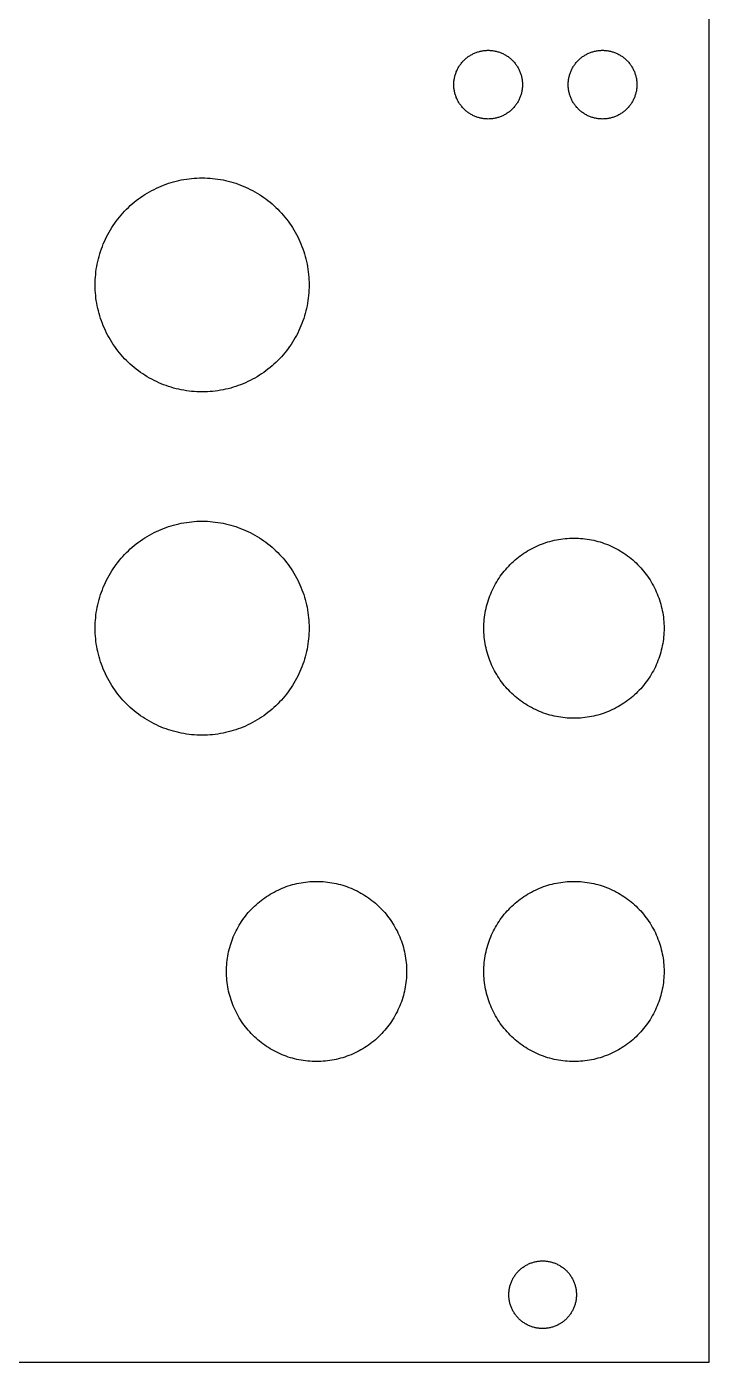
# Model space of a CAD drawing. Extents: x 50 to 110, y 44 to 173.
# Drawn here: x 80.1 to 110.4, y 44.1 to 103.4 of the extents above; entities that cross this region are included whole.
import ezdxf

# ---------------------------------------------------------------- set-up
doc = ezdxf.new("R2010")
doc.units = 0

msp = doc.modelspace()

# ---------------------------------------------------------------- linework, layer by layer
at = {"color": 34, "true_color": 0x008000}
for points in [[(49.784, 44.118022, 0), (110.403894, 44.118022, 0), (110.403894, 172.617892, 0), (49.784, 172.617892, 0), (49.784, 44.118022, 0)], [(99.058984, 100.838, 0), (99.059492, 100.87737, 0), (99.061016, 100.916486, 0), (99.063556, 100.955602, 0), (99.067112, 100.994718, 0), (99.071684, 101.033834, 0), (99.077272, 101.072696, 0), (99.083622, 101.111304, 0), (99.091242, 101.149912, 0), (99.099878, 101.188266, 0), (99.109276, 101.226366, 0), (99.11969, 101.264212, 0), (99.13112, 101.301804, 0), (99.143566, 101.339142, 0), (99.157028, 101.375972, 0), (99.171252, 101.412548, 0), (99.186492, 101.448616, 0), (99.202748, 101.48443, 0), (99.219766, 101.519736, 0), (99.2378, 101.554788, 0), (99.25685, 101.589078, 0), (99.276662, 101.623114, 0), (99.297236, 101.656388, 0), (99.318826, 101.689408, 0), (99.341178, 101.721666, 0), (99.364292, 101.753416, 0), (99.388168, 101.784404, 0), (99.41306, 101.814884, 0), (99.43846, 101.844856, 0), (99.464876, 101.873812, 0), (99.4918, 101.90226, 0), (99.51974, 101.9302, 0), (99.548188, 101.957124, 0), (99.577144, 101.98354, 0), (99.607116, 102.00894, 0), (99.637596, 102.033832, 0), (99.668584, 102.057708, 0), (99.700334, 102.080822, 0), (99.732592, 102.103174, 0), (99.765612, 102.124764, 0), (99.798886, 102.145338, 0), (99.832922, 102.16515, 0), (99.867212, 102.1842, 0), (99.902264, 102.202234, 0), (99.93757, 102.219252, 0), (99.973384, 102.235508, 0), (100.009452, 102.250748, 0), (100.046028, 102.264972, 0), (100.082858, 102.278434, 0), (100.120196, 102.29088, 0), (100.157788, 102.30231, 0), (100.195634, 102.312724, 0), (100.233734, 102.322122, 0), (100.272088, 102.330758, 0), (100.310696, 102.338378, 0), (100.349304, 102.344728, 0), (100.388166, 102.350316, 0), (100.427282, 102.354888, 0), (100.466398, 102.358444, 0), (100.505514, 102.360984, 0), (100.54463, 102.362508, 0), (100.584, 102.363016, 0), (100.62337, 102.362508, 0), (100.662486, 102.360984, 0), (100.701602, 102.358444, 0), (100.740718, 102.354888, 0), (100.779834, 102.350316, 0), (100.818696, 102.344728, 0), (100.857304, 102.338378, 0), (100.895912, 102.330758, 0), (100.934266, 102.322122, 0), (100.972366, 102.312724, 0), (101.010212, 102.30231, 0), (101.047804, 102.29088, 0), (101.085142, 102.278434, 0), (101.121972, 102.264972, 0), (101.158548, 102.250748, 0), (101.194616, 102.235508, 0), (101.23043, 102.219252, 0), (101.265736, 102.202234, 0), (101.300788, 102.1842, 0), (101.335078, 102.16515, 0), (101.369114, 102.145338, 0), (101.402388, 102.124764, 0), (101.435408, 102.103174, 0), (101.467666, 102.080822, 0), (101.499416, 102.057708, 0), (101.530404, 102.033832, 0), (101.560884, 102.00894, 0), (101.590856, 101.98354, 0), (101.619812, 101.957124, 0), (101.64826, 101.9302, 0), (101.6762, 101.90226, 0), (101.703124, 101.873812, 0), (101.72954, 101.844856, 0), (101.75494, 101.814884, 0), (101.779832, 101.784404, 0), (101.803708, 101.753416, 0), (101.826822, 101.721666, 0), (101.849174, 101.689408, 0), (101.870764, 101.656388, 0), (101.891338, 101.623114, 0), (101.91115, 101.589078, 0), (101.9302, 101.554788, 0), (101.948234, 101.519736, 0), (101.965252, 101.48443, 0), (101.981508, 101.448616, 0), (101.996748, 101.412548, 0), (102.010972, 101.375972, 0), (102.024434, 101.339142, 0), (102.03688, 101.301804, 0), (102.04831, 101.264212, 0), (102.058724, 101.226366, 0), (102.068122, 101.188266, 0), (102.076758, 101.149912, 0), (102.084378, 101.111304, 0), (102.090728, 101.072696, 0), (102.096316, 101.033834, 0), (102.100888, 100.994718, 0), (102.104444, 100.955602, 0), (102.106984, 100.916486, 0), (102.108508, 100.87737, 0), (102.109016, 100.838, 0), (102.108508, 100.79863, 0), (102.106984, 100.759514, 0), (102.104444, 100.720398, 0), (102.100888, 100.681282, 0), (102.096316, 100.642166, 0), (102.090728, 100.603304, 0), (102.084378, 100.564696, 0), (102.076758, 100.526088, 0), (102.068122, 100.487734, 0), (102.058724, 100.449634, 0), (102.04831, 100.411788, 0), (102.03688, 100.374196, 0), (102.024434, 100.336858, 0), (102.010972, 100.300028, 0), (101.996748, 100.263452, 0), (101.981508, 100.227384, 0), (101.965252, 100.19157, 0), (101.948234, 100.156264, 0), (101.9302, 100.121212, 0), (101.91115, 100.086922, 0), (101.891338, 100.052886, 0), (101.870764, 100.019612, 0), (101.849174, 99.986592, 0), (101.826822, 99.954334, 0), (101.803708, 99.922584, 0), (101.779832, 99.891596, 0), (101.75494, 99.861116, 0), (101.72954, 99.831144, 0), (101.703124, 99.802188, 0), (101.6762, 99.77374, 0), (101.64826, 99.7458, 0), (101.619812, 99.718876, 0), (101.590856, 99.69246, 0), (101.560884, 99.66706, 0), (101.530404, 99.642168, 0), (101.499416, 99.618292, 0), (101.467666, 99.595178, 0), (101.435408, 99.572826, 0), (101.402388, 99.551236, 0), (101.369114, 99.530662, 0), (101.335078, 99.51085, 0), (101.300788, 99.4918, 0), (101.265736, 99.473766, 0), (101.23043, 99.456748, 0), (101.194616, 99.440492, 0), (101.158548, 99.425252, 0), (101.121972, 99.411028, 0), (101.085142, 99.397566, 0), (101.047804, 99.38512, 0), (101.010212, 99.37369, 0), (100.972366, 99.363276, 0), (100.934266, 99.353878, 0), (100.895912, 99.345242, 0), (100.857304, 99.337622, 0), (100.818696, 99.331272, 0), (100.779834, 99.325684, 0), (100.740718, 99.321112, 0), (100.701602, 99.317556, 0), (100.662486, 99.315016, 0), (100.62337, 99.313492, 0), (100.584, 99.312984, 0), (100.54463, 99.313492, 0), (100.505514, 99.315016, 0), (100.466398, 99.317556, 0), (100.427282, 99.321112, 0), (100.388166, 99.325684, 0), (100.349304, 99.331272, 0), (100.310696, 99.337622, 0), (100.272088, 99.345242, 0), (100.233734, 99.353878, 0), (100.195634, 99.363276, 0), (100.157788, 99.37369, 0), (100.120196, 99.38512, 0), (100.082858, 99.397566, 0), (100.046028, 99.411028, 0), (100.009452, 99.425252, 0), (99.973384, 99.440492, 0), (99.93757, 99.456748, 0), (99.902264, 99.473766, 0), (99.867212, 99.4918, 0), (99.832922, 99.51085, 0), (99.798886, 99.530662, 0), (99.765612, 99.551236, 0), (99.732592, 99.572826, 0), (99.700334, 99.595178, 0), (99.668584, 99.618292, 0), (99.637596, 99.642168, 0), (99.607116, 99.66706, 0), (99.577144, 99.69246, 0), (99.548188, 99.718876, 0), (99.51974, 99.7458, 0), (99.4918, 99.77374, 0), (99.464876, 99.802188, 0), (99.43846, 99.831144, 0), (99.41306, 99.861116, 0), (99.388168, 99.891596, 0), (99.364292, 99.922584, 0), (99.341178, 99.954334, 0), (99.318826, 99.986592, 0), (99.297236, 100.019612, 0), (99.276662, 100.052886, 0), (99.25685, 100.086922, 0), (99.2378, 100.121212, 0), (99.219766, 100.156264, 0), (99.202748, 100.19157, 0), (99.186492, 100.227384, 0), (99.171252, 100.263452, 0), (99.157028, 100.300028, 0), (99.143566, 100.336858, 0), (99.13112, 100.374196, 0), (99.11969, 100.411788, 0), (99.109276, 100.449634, 0), (99.099878, 100.487734, 0), (99.091242, 100.526088, 0), (99.083622, 100.564696, 0), (99.077272, 100.603304, 0), (99.071684, 100.642166, 0), (99.067112, 100.681282, 0), (99.063556, 100.720398, 0), (99.061016, 100.759514, 0), (99.059492, 100.79863, 0), (99.058984, 100.838, 0)], [(104.138984, 100.838, 0), (104.139492, 100.87737, 0), (104.141016, 100.916486, 0), (104.143556, 100.955602, 0), (104.147112, 100.994718, 0), (104.151684, 101.033834, 0), (104.157272, 101.072696, 0), (104.163622, 101.111304, 0), (104.171242, 101.149912, 0), (104.179878, 101.188266, 0), (104.189276, 101.226366, 0), (104.19969, 101.264212, 0), (104.21112, 101.301804, 0), (104.223566, 101.339142, 0), (104.237028, 101.375972, 0), (104.251252, 101.412548, 0), (104.266492, 101.448616, 0), (104.282748, 101.48443, 0), (104.299766, 101.519736, 0), (104.3178, 101.554788, 0), (104.33685, 101.589078, 0), (104.356662, 101.623114, 0), (104.377236, 101.656388, 0), (104.398826, 101.689408, 0), (104.421178, 101.721666, 0), (104.444292, 101.753416, 0), (104.468168, 101.784404, 0), (104.49306, 101.814884, 0), (104.51846, 101.844856, 0), (104.544876, 101.873812, 0), (104.5718, 101.90226, 0), (104.59974, 101.9302, 0), (104.628188, 101.957124, 0), (104.657144, 101.98354, 0), (104.687116, 102.00894, 0), (104.717596, 102.033832, 0), (104.748584, 102.057708, 0), (104.780334, 102.080822, 0), (104.812592, 102.103174, 0), (104.845612, 102.124764, 0), (104.878886, 102.145338, 0), (104.912922, 102.16515, 0), (104.947212, 102.1842, 0), (104.982264, 102.202234, 0), (105.01757, 102.219252, 0), (105.053384, 102.235508, 0), (105.089452, 102.250748, 0), (105.126028, 102.264972, 0), (105.162858, 102.278434, 0), (105.200196, 102.29088, 0), (105.237788, 102.30231, 0), (105.275634, 102.312724, 0), (105.313734, 102.322122, 0), (105.352088, 102.330758, 0), (105.390696, 102.338378, 0), (105.429304, 102.344728, 0), (105.468166, 102.350316, 0), (105.507282, 102.354888, 0), (105.546398, 102.358444, 0), (105.585514, 102.360984, 0), (105.62463, 102.362508, 0), (105.664, 102.363016, 0), (105.70337, 102.362508, 0), (105.742486, 102.360984, 0), (105.781602, 102.358444, 0), (105.820718, 102.354888, 0), (105.859834, 102.350316, 0), (105.898696, 102.344728, 0), (105.937304, 102.338378, 0), (105.975912, 102.330758, 0), (106.014266, 102.322122, 0), (106.052366, 102.312724, 0), (106.090212, 102.30231, 0), (106.127804, 102.29088, 0), (106.165142, 102.278434, 0), (106.201972, 102.264972, 0), (106.238548, 102.250748, 0), (106.274616, 102.235508, 0), (106.31043, 102.219252, 0), (106.345736, 102.202234, 0), (106.380788, 102.1842, 0), (106.415078, 102.16515, 0), (106.449114, 102.145338, 0), (106.482388, 102.124764, 0), (106.515408, 102.103174, 0), (106.547666, 102.080822, 0), (106.579416, 102.057708, 0), (106.610404, 102.033832, 0), (106.640884, 102.00894, 0), (106.670856, 101.98354, 0), (106.699812, 101.957124, 0), (106.72826, 101.9302, 0), (106.7562, 101.90226, 0), (106.783124, 101.873812, 0), (106.80954, 101.844856, 0), (106.83494, 101.814884, 0), (106.859832, 101.784404, 0), (106.883708, 101.753416, 0), (106.906822, 101.721666, 0), (106.929174, 101.689408, 0), (106.950764, 101.656388, 0), (106.971338, 101.623114, 0), (106.99115, 101.589078, 0), (107.0102, 101.554788, 0), (107.028234, 101.519736, 0), (107.045252, 101.48443, 0), (107.061508, 101.448616, 0), (107.076748, 101.412548, 0), (107.090972, 101.375972, 0), (107.104434, 101.339142, 0), (107.11688, 101.301804, 0), (107.12831, 101.264212, 0), (107.138724, 101.226366, 0), (107.148122, 101.188266, 0), (107.156758, 101.149912, 0), (107.164378, 101.111304, 0), (107.170728, 101.072696, 0), (107.176316, 101.033834, 0), (107.180888, 100.994718, 0), (107.184444, 100.955602, 0), (107.186984, 100.916486, 0), (107.188508, 100.87737, 0), (107.189016, 100.838, 0), (107.188508, 100.79863, 0), (107.186984, 100.759514, 0), (107.184444, 100.720398, 0), (107.180888, 100.681282, 0), (107.176316, 100.642166, 0), (107.170728, 100.603304, 0), (107.164378, 100.564696, 0), (107.156758, 100.526088, 0), (107.148122, 100.487734, 0), (107.138724, 100.449634, 0), (107.12831, 100.411788, 0), (107.11688, 100.374196, 0), (107.104434, 100.336858, 0), (107.090972, 100.300028, 0), (107.076748, 100.263452, 0), (107.061508, 100.227384, 0), (107.045252, 100.19157, 0), (107.028234, 100.156264, 0), (107.0102, 100.121212, 0), (106.99115, 100.086922, 0), (106.971338, 100.052886, 0), (106.950764, 100.019612, 0), (106.929174, 99.986592, 0), (106.906822, 99.954334, 0), (106.883708, 99.922584, 0), (106.859832, 99.891596, 0), (106.83494, 99.861116, 0), (106.80954, 99.831144, 0), (106.783124, 99.802188, 0), (106.7562, 99.77374, 0), (106.72826, 99.7458, 0), (106.699812, 99.718876, 0), (106.670856, 99.69246, 0), (106.640884, 99.66706, 0), (106.610404, 99.642168, 0), (106.579416, 99.618292, 0), (106.547666, 99.595178, 0), (106.515408, 99.572826, 0), (106.482388, 99.551236, 0), (106.449114, 99.530662, 0), (106.415078, 99.51085, 0), (106.380788, 99.4918, 0), (106.345736, 99.473766, 0), (106.31043, 99.456748, 0), (106.274616, 99.440492, 0), (106.238548, 99.425252, 0), (106.201972, 99.411028, 0), (106.165142, 99.397566, 0), (106.127804, 99.38512, 0), (106.090212, 99.37369, 0), (106.052366, 99.363276, 0), (106.014266, 99.353878, 0), (105.975912, 99.345242, 0), (105.937304, 99.337622, 0), (105.898696, 99.331272, 0), (105.859834, 99.325684, 0), (105.820718, 99.321112, 0), (105.781602, 99.317556, 0), (105.742486, 99.315016, 0), (105.70337, 99.313492, 0), (105.664, 99.312984, 0), (105.62463, 99.313492, 0), (105.585514, 99.315016, 0), (105.546398, 99.317556, 0), (105.507282, 99.321112, 0), (105.468166, 99.325684, 0), (105.429304, 99.331272, 0), (105.390696, 99.337622, 0), (105.352088, 99.345242, 0), (105.313734, 99.353878, 0), (105.275634, 99.363276, 0), (105.237788, 99.37369, 0), (105.200196, 99.38512, 0), (105.162858, 99.397566, 0), (105.126028, 99.411028, 0), (105.089452, 99.425252, 0), (105.053384, 99.440492, 0), (105.01757, 99.456748, 0), (104.982264, 99.473766, 0), (104.947212, 99.4918, 0), (104.912922, 99.51085, 0), (104.878886, 99.530662, 0), (104.845612, 99.551236, 0), (104.812592, 99.572826, 0), (104.780334, 99.595178, 0), (104.748584, 99.618292, 0), (104.717596, 99.642168, 0), (104.687116, 99.66706, 0), (104.657144, 99.69246, 0), (104.628188, 99.718876, 0), (104.59974, 99.7458, 0), (104.5718, 99.77374, 0), (104.544876, 99.802188, 0), (104.51846, 99.831144, 0), (104.49306, 99.861116, 0), (104.468168, 99.891596, 0), (104.444292, 99.922584, 0), (104.421178, 99.954334, 0), (104.398826, 99.986592, 0), (104.377236, 100.019612, 0), (104.356662, 100.052886, 0), (104.33685, 100.086922, 0), (104.3178, 100.121212, 0), (104.299766, 100.156264, 0), (104.282748, 100.19157, 0), (104.266492, 100.227384, 0), (104.251252, 100.263452, 0), (104.237028, 100.300028, 0), (104.223566, 100.336858, 0), (104.21112, 100.374196, 0), (104.19969, 100.411788, 0), (104.189276, 100.449634, 0), (104.179878, 100.487734, 0), (104.171242, 100.526088, 0), (104.163622, 100.564696, 0), (104.157272, 100.603304, 0), (104.151684, 100.642166, 0), (104.147112, 100.681282, 0), (104.143556, 100.720398, 0), (104.141016, 100.759514, 0), (104.139492, 100.79863, 0), (104.138984, 100.838, 0)], [(83.133946, 91.948, 0), (83.13547, 92.064586, 0), (83.139788, 92.181172, 0), (83.1469, 92.297504, 0), (83.156806, 92.413582, 0), (83.16976, 92.529406, 0), (83.185254, 92.644976, 0), (83.203796, 92.760038, 0), (83.225132, 92.874592, 0), (83.249262, 92.988638, 0), (83.276186, 93.102176, 0), (83.305904, 93.214952, 0), (83.338416, 93.326966, 0), (83.373722, 93.437964, 0), (83.411568, 93.5482, 0), (83.452208, 93.65742, 0), (83.495642, 93.765878, 0), (83.541362, 93.872812, 0), (83.589876, 93.978984, 0), (83.641184, 94.083632, 0), (83.694778, 94.187264, 0), (83.751166, 94.289372, 0), (83.80984, 94.389956, 0), (83.8708, 94.48927, 0), (83.934554, 94.58706, 0), (84.00034, 94.683072, 0), (84.068666, 94.77756, 0), (84.139278, 94.87027, 0), (84.212176, 94.961456, 0), (84.287106, 95.05061, 0), (84.364322, 95.137986, 0), (84.443824, 95.22333, 0), (84.525104, 95.306896, 0), (84.60867, 95.388176, 0), (84.694014, 95.467678, 0), (84.78139, 95.544894, 0), (84.870544, 95.619824, 0), (84.96173, 95.692722, 0), (85.05444, 95.763334, 0), (85.148928, 95.83166, 0), (85.24494, 95.897446, 0), (85.34273, 95.9612, 0), (85.442044, 96.02216, 0), (85.542628, 96.080834, 0), (85.644736, 96.137222, 0), (85.748368, 96.190816, 0), (85.853016, 96.242124, 0), (85.959188, 96.290638, 0), (86.066122, 96.336358, 0), (86.17458, 96.379792, 0), (86.2838, 96.420432, 0), (86.394036, 96.458278, 0), (86.505034, 96.493584, 0), (86.617048, 96.526096, 0), (86.729824, 96.555814, 0), (86.843362, 96.582738, 0), (86.957408, 96.606868, 0), (87.071962, 96.628204, 0), (87.187024, 96.646746, 0), (87.302594, 96.66224, 0), (87.418418, 96.675194, 0), (87.534496, 96.6851, 0), (87.650828, 96.692212, 0), (87.767414, 96.69653, 0), (87.884, 96.698054, 0), (88.000586, 96.69653, 0), (88.117172, 96.692212, 0), (88.233504, 96.6851, 0), (88.349582, 96.675194, 0), (88.465406, 96.66224, 0), (88.580976, 96.646746, 0), (88.696038, 96.628204, 0), (88.810592, 96.606868, 0), (88.924638, 96.582738, 0), (89.038176, 96.555814, 0), (89.150952, 96.526096, 0), (89.262966, 96.493584, 0), (89.373964, 96.458278, 0), (89.4842, 96.420432, 0), (89.59342, 96.379792, 0), (89.701878, 96.336358, 0), (89.808812, 96.290638, 0), (89.914984, 96.242124, 0), (90.019632, 96.190816, 0), (90.123264, 96.137222, 0), (90.225372, 96.080834, 0), (90.325956, 96.02216, 0), (90.42527, 95.9612, 0), (90.52306, 95.897446, 0), (90.619072, 95.83166, 0), (90.71356, 95.763334, 0), (90.80627, 95.692722, 0), (90.897456, 95.619824, 0), (90.98661, 95.544894, 0), (91.073986, 95.467678, 0), (91.15933, 95.388176, 0), (91.242896, 95.306896, 0), (91.324176, 95.22333, 0), (91.403678, 95.137986, 0), (91.480894, 95.05061, 0), (91.555824, 94.961456, 0), (91.628722, 94.87027, 0), (91.699334, 94.77756, 0), (91.76766, 94.683072, 0), (91.833446, 94.58706, 0), (91.8972, 94.48927, 0), (91.95816, 94.389956, 0), (92.016834, 94.289372, 0), (92.073222, 94.187264, 0), (92.126816, 94.083632, 0), (92.178124, 93.978984, 0), (92.226638, 93.872812, 0), (92.272358, 93.765878, 0), (92.315792, 93.65742, 0), (92.356432, 93.5482, 0), (92.394278, 93.437964, 0), (92.429584, 93.326966, 0), (92.462096, 93.214952, 0), (92.491814, 93.102176, 0), (92.518738, 92.988638, 0), (92.542868, 92.874592, 0), (92.564204, 92.760038, 0), (92.582746, 92.644976, 0), (92.59824, 92.529406, 0), (92.611194, 92.413582, 0), (92.6211, 92.297504, 0), (92.628212, 92.181172, 0), (92.63253, 92.064586, 0), (92.634054, 91.948, 0), (92.63253, 91.831414, 0), (92.628212, 91.714828, 0), (92.6211, 91.598496, 0), (92.611194, 91.482418, 0), (92.59824, 91.366594, 0), (92.582746, 91.251024, 0), (92.564204, 91.135962, 0), (92.542868, 91.021408, 0), (92.518738, 90.907362, 0), (92.491814, 90.793824, 0), (92.462096, 90.681048, 0), (92.429584, 90.569034, 0), (92.394278, 90.458036, 0), (92.356432, 90.3478, 0), (92.315792, 90.23858, 0), (92.272358, 90.130122, 0), (92.226638, 90.023188, 0), (92.178124, 89.917016, 0), (92.126816, 89.812368, 0), (92.073222, 89.708736, 0), (92.016834, 89.606628, 0), (91.95816, 89.506044, 0), (91.8972, 89.40673, 0), (91.833446, 89.30894, 0), (91.76766, 89.212928, 0), (91.699334, 89.11844, 0), (91.628722, 89.02573, 0), (91.555824, 88.934544, 0), (91.480894, 88.84539, 0), (91.403678, 88.758014, 0), (91.324176, 88.67267, 0), (91.242896, 88.589104, 0), (91.15933, 88.507824, 0), (91.073986, 88.428322, 0), (90.98661, 88.351106, 0), (90.897456, 88.276176, 0), (90.80627, 88.203278, 0), (90.71356, 88.132666, 0), (90.619072, 88.06434, 0), (90.52306, 87.998554, 0), (90.42527, 87.9348, 0), (90.325956, 87.87384, 0), (90.225372, 87.815166, 0), (90.123264, 87.758778, 0), (90.019632, 87.705184, 0), (89.914984, 87.653876, 0), (89.808812, 87.605362, 0), (89.701878, 87.559642, 0), (89.59342, 87.516208, 0), (89.4842, 87.475568, 0), (89.373964, 87.437722, 0), (89.262966, 87.402416, 0), (89.150952, 87.369904, 0), (89.038176, 87.340186, 0), (88.924638, 87.313262, 0), (88.810592, 87.289132, 0), (88.696038, 87.267796, 0), (88.580976, 87.249254, 0), (88.465406, 87.23376, 0), (88.349582, 87.220806, 0), (88.233504, 87.2109, 0), (88.117172, 87.203788, 0), (88.000586, 87.19947, 0), (87.884, 87.197946, 0), (87.767414, 87.19947, 0), (87.650828, 87.203788, 0), (87.534496, 87.2109, 0), (87.418418, 87.220806, 0), (87.302594, 87.23376, 0), (87.187024, 87.249254, 0), (87.071962, 87.267796, 0), (86.957408, 87.289132, 0), (86.843362, 87.313262, 0), (86.729824, 87.340186, 0), (86.617048, 87.369904, 0), (86.505034, 87.402416, 0), (86.394036, 87.437722, 0), (86.2838, 87.475568, 0), (86.17458, 87.516208, 0), (86.066122, 87.559642, 0), (85.959188, 87.605362, 0), (85.853016, 87.653876, 0), (85.748368, 87.705184, 0), (85.644736, 87.758778, 0), (85.542628, 87.815166, 0), (85.442044, 87.87384, 0), (85.34273, 87.9348, 0), (85.24494, 87.998554, 0), (85.148928, 88.06434, 0), (85.05444, 88.132666, 0), (84.96173, 88.203278, 0), (84.870544, 88.276176, 0), (84.78139, 88.351106, 0), (84.694014, 88.428322, 0), (84.60867, 88.507824, 0), (84.525104, 88.589104, 0), (84.443824, 88.67267, 0), (84.364322, 88.758014, 0), (84.287106, 88.84539, 0), (84.212176, 88.934544, 0), (84.139278, 89.02573, 0), (84.068666, 89.11844, 0), (84.00034, 89.212928, 0), (83.934554, 89.30894, 0), (83.8708, 89.40673, 0), (83.80984, 89.506044, 0), (83.751166, 89.606628, 0), (83.694778, 89.708736, 0), (83.641184, 89.812368, 0), (83.589876, 89.917016, 0), (83.541362, 90.023188, 0), (83.495642, 90.130122, 0), (83.452208, 90.23858, 0), (83.411568, 90.3478, 0), (83.373722, 90.458036, 0), (83.338416, 90.569034, 0), (83.305904, 90.681048, 0), (83.276186, 90.793824, 0), (83.249262, 90.907362, 0), (83.225132, 91.021408, 0), (83.203796, 91.135962, 0), (83.185254, 91.251024, 0), (83.16976, 91.366594, 0), (83.156806, 91.482418, 0), (83.1469, 91.598496, 0), (83.139788, 91.714828, 0), (83.13547, 91.831414, 0), (83.133946, 91.948, 0)], [(83.133946, 76.708, 0), (83.13547, 76.824586, 0), (83.139788, 76.941172, 0), (83.1469, 77.057504, 0), (83.156806, 77.173582, 0), (83.16976, 77.289406, 0), (83.185254, 77.404976, 0), (83.203796, 77.520038, 0), (83.225132, 77.634592, 0), (83.249262, 77.748638, 0), (83.276186, 77.862176, 0), (83.305904, 77.974952, 0), (83.338416, 78.086966, 0), (83.373722, 78.197964, 0), (83.411568, 78.3082, 0), (83.452208, 78.41742, 0), (83.495642, 78.525878, 0), (83.541362, 78.632812, 0), (83.589876, 78.738984, 0), (83.641184, 78.843632, 0), (83.694778, 78.947264, 0), (83.751166, 79.049372, 0), (83.80984, 79.149956, 0), (83.8708, 79.24927, 0), (83.934554, 79.34706, 0), (84.00034, 79.443072, 0), (84.068666, 79.53756, 0), (84.139278, 79.63027, 0), (84.212176, 79.721456, 0), (84.287106, 79.81061, 0), (84.364322, 79.897986, 0), (84.443824, 79.98333, 0), (84.525104, 80.066896, 0), (84.60867, 80.148176, 0), (84.694014, 80.227678, 0), (84.78139, 80.304894, 0), (84.870544, 80.379824, 0), (84.96173, 80.452722, 0), (85.05444, 80.523334, 0), (85.148928, 80.59166, 0), (85.24494, 80.657446, 0), (85.34273, 80.7212, 0), (85.442044, 80.78216, 0), (85.542628, 80.840834, 0), (85.644736, 80.897222, 0), (85.748368, 80.950816, 0), (85.853016, 81.002124, 0), (85.959188, 81.050638, 0), (86.066122, 81.096358, 0), (86.17458, 81.139792, 0), (86.2838, 81.180432, 0), (86.394036, 81.218278, 0), (86.505034, 81.253584, 0), (86.617048, 81.286096, 0), (86.729824, 81.315814, 0), (86.843362, 81.342738, 0), (86.957408, 81.366868, 0), (87.071962, 81.388204, 0), (87.187024, 81.406746, 0), (87.302594, 81.42224, 0), (87.418418, 81.435194, 0), (87.534496, 81.4451, 0), (87.650828, 81.452212, 0), (87.767414, 81.45653, 0), (87.884, 81.458054, 0), (88.000586, 81.45653, 0), (88.117172, 81.452212, 0), (88.233504, 81.4451, 0), (88.349582, 81.435194, 0), (88.465406, 81.42224, 0), (88.580976, 81.406746, 0), (88.696038, 81.388204, 0), (88.810592, 81.366868, 0), (88.924638, 81.342738, 0), (89.038176, 81.315814, 0), (89.150952, 81.286096, 0), (89.262966, 81.253584, 0), (89.373964, 81.218278, 0), (89.4842, 81.180432, 0), (89.59342, 81.139792, 0), (89.701878, 81.096358, 0), (89.808812, 81.050638, 0), (89.914984, 81.002124, 0), (90.019632, 80.950816, 0), (90.123264, 80.897222, 0), (90.225372, 80.840834, 0), (90.325956, 80.78216, 0), (90.42527, 80.7212, 0), (90.52306, 80.657446, 0), (90.619072, 80.59166, 0), (90.71356, 80.523334, 0), (90.80627, 80.452722, 0), (90.897456, 80.379824, 0), (90.98661, 80.304894, 0), (91.073986, 80.227678, 0), (91.15933, 80.148176, 0), (91.242896, 80.066896, 0), (91.324176, 79.98333, 0), (91.403678, 79.897986, 0), (91.480894, 79.81061, 0), (91.555824, 79.721456, 0), (91.628722, 79.63027, 0), (91.699334, 79.53756, 0), (91.76766, 79.443072, 0), (91.833446, 79.34706, 0), (91.8972, 79.24927, 0), (91.95816, 79.149956, 0), (92.016834, 79.049372, 0), (92.073222, 78.947264, 0), (92.126816, 78.843632, 0), (92.178124, 78.738984, 0), (92.226638, 78.632812, 0), (92.272358, 78.525878, 0), (92.315792, 78.41742, 0), (92.356432, 78.3082, 0), (92.394278, 78.197964, 0), (92.429584, 78.086966, 0), (92.462096, 77.974952, 0), (92.491814, 77.862176, 0), (92.518738, 77.748638, 0), (92.542868, 77.634592, 0), (92.564204, 77.520038, 0), (92.582746, 77.404976, 0), (92.59824, 77.289406, 0), (92.611194, 77.173582, 0), (92.6211, 77.057504, 0), (92.628212, 76.941172, 0), (92.63253, 76.824586, 0), (92.634054, 76.708, 0), (92.63253, 76.591414, 0), (92.628212, 76.474828, 0), (92.6211, 76.358496, 0), (92.611194, 76.242418, 0), (92.59824, 76.126594, 0), (92.582746, 76.011024, 0), (92.564204, 75.895962, 0), (92.542868, 75.781408, 0), (92.518738, 75.667362, 0), (92.491814, 75.553824, 0), (92.462096, 75.441048, 0), (92.429584, 75.329034, 0), (92.394278, 75.218036, 0), (92.356432, 75.1078, 0), (92.315792, 74.99858, 0), (92.272358, 74.890122, 0), (92.226638, 74.783188, 0), (92.178124, 74.677016, 0), (92.126816, 74.572368, 0), (92.073222, 74.468736, 0), (92.016834, 74.366628, 0), (91.95816, 74.266044, 0), (91.8972, 74.16673, 0), (91.833446, 74.06894, 0), (91.76766, 73.972928, 0), (91.699334, 73.87844, 0), (91.628722, 73.78573, 0), (91.555824, 73.694544, 0), (91.480894, 73.60539, 0), (91.403678, 73.518014, 0), (91.324176, 73.43267, 0), (91.242896, 73.349104, 0), (91.15933, 73.267824, 0), (91.073986, 73.188322, 0), (90.98661, 73.111106, 0), (90.897456, 73.036176, 0), (90.80627, 72.963278, 0), (90.71356, 72.892666, 0), (90.619072, 72.82434, 0), (90.52306, 72.758554, 0), (90.42527, 72.6948, 0), (90.325956, 72.63384, 0), (90.225372, 72.575166, 0), (90.123264, 72.518778, 0), (90.019632, 72.465184, 0), (89.914984, 72.413876, 0), (89.808812, 72.365362, 0), (89.701878, 72.319642, 0), (89.59342, 72.276208, 0), (89.4842, 72.235568, 0), (89.373964, 72.197722, 0), (89.262966, 72.162416, 0), (89.150952, 72.129904, 0), (89.038176, 72.100186, 0), (88.924638, 72.073262, 0), (88.810592, 72.049132, 0), (88.696038, 72.027796, 0), (88.580976, 72.009254, 0), (88.465406, 71.99376, 0), (88.349582, 71.980806, 0), (88.233504, 71.9709, 0), (88.117172, 71.963788, 0), (88.000586, 71.95947, 0), (87.884, 71.957946, 0), (87.767414, 71.95947, 0), (87.650828, 71.963788, 0), (87.534496, 71.9709, 0), (87.418418, 71.980806, 0), (87.302594, 71.99376, 0), (87.187024, 72.009254, 0), (87.071962, 72.027796, 0), (86.957408, 72.049132, 0), (86.843362, 72.073262, 0), (86.729824, 72.100186, 0), (86.617048, 72.129904, 0), (86.505034, 72.162416, 0), (86.394036, 72.197722, 0), (86.2838, 72.235568, 0), (86.17458, 72.276208, 0), (86.066122, 72.319642, 0), (85.959188, 72.365362, 0), (85.853016, 72.413876, 0), (85.748368, 72.465184, 0), (85.644736, 72.518778, 0), (85.542628, 72.575166, 0), (85.442044, 72.63384, 0), (85.34273, 72.6948, 0), (85.24494, 72.758554, 0), (85.148928, 72.82434, 0), (85.05444, 72.892666, 0), (84.96173, 72.963278, 0), (84.870544, 73.036176, 0), (84.78139, 73.111106, 0), (84.694014, 73.188322, 0), (84.60867, 73.267824, 0), (84.525104, 73.349104, 0), (84.443824, 73.43267, 0), (84.364322, 73.518014, 0), (84.287106, 73.60539, 0), (84.212176, 73.694544, 0), (84.139278, 73.78573, 0), (84.068666, 73.87844, 0), (84.00034, 73.972928, 0), (83.934554, 74.06894, 0), (83.8708, 74.16673, 0), (83.80984, 74.266044, 0), (83.751166, 74.366628, 0), (83.694778, 74.468736, 0), (83.641184, 74.572368, 0), (83.589876, 74.677016, 0), (83.541362, 74.783188, 0), (83.495642, 74.890122, 0), (83.452208, 74.99858, 0), (83.411568, 75.1078, 0), (83.373722, 75.218036, 0), (83.338416, 75.329034, 0), (83.305904, 75.441048, 0), (83.276186, 75.553824, 0), (83.249262, 75.667362, 0), (83.225132, 75.781408, 0), (83.203796, 75.895962, 0), (83.185254, 76.011024, 0), (83.16976, 76.126594, 0), (83.156806, 76.242418, 0), (83.1469, 76.358496, 0), (83.139788, 76.474828, 0), (83.13547, 76.591414, 0), (83.133946, 76.708, 0)], [(100.394008, 76.708, 0), (100.395278, 76.806044, 0), (100.398834, 76.904342, 0), (100.40493, 77.002132, 0), (100.413312, 77.100176, 0), (100.42398, 77.197712, 0), (100.437188, 77.294994, 0), (100.452936, 77.391768, 0), (100.47097, 77.488288, 0), (100.49129, 77.5843, 0), (100.513896, 77.679804, 0), (100.538788, 77.7748, 0), (100.56622, 77.869034, 0), (100.595938, 77.96276, 0), (100.627942, 78.05547, 0), (100.661978, 78.147672, 0), (100.698554, 78.238604, 0), (100.737162, 78.329028, 0), (100.778056, 78.418182, 0), (100.821236, 78.50632, 0), (100.866448, 78.593696, 0), (100.913692, 78.679548, 0), (100.962968, 78.764384, 0), (101.01453, 78.84795, 0), (101.068124, 78.930246, 0), (101.12375, 79.011272, 0), (101.181154, 79.090774, 0), (101.24059, 79.169006, 0), (101.302058, 79.24546, 0), (101.36505, 79.320644, 0), (101.430328, 79.394304, 0), (101.49713, 79.466186, 0), (101.565456, 79.536544, 0), (101.635814, 79.60487, 0), (101.707696, 79.671672, 0), (101.781356, 79.73695, 0), (101.85654, 79.799942, 0), (101.932994, 79.86141, 0), (102.011226, 79.920846, 0), (102.090728, 79.97825, 0), (102.171754, 80.033876, 0), (102.25405, 80.08747, 0), (102.337616, 80.139032, 0), (102.422452, 80.188308, 0), (102.508304, 80.235552, 0), (102.59568, 80.280764, 0), (102.683818, 80.323944, 0), (102.772972, 80.364838, 0), (102.863396, 80.403446, 0), (102.954328, 80.440022, 0), (103.04653, 80.474058, 0), (103.13924, 80.506062, 0), (103.232966, 80.53578, 0), (103.3272, 80.563212, 0), (103.422196, 80.588104, 0), (103.5177, 80.61071, 0), (103.613712, 80.63103, 0), (103.710232, 80.649064, 0), (103.807006, 80.664812, 0), (103.904288, 80.67802, 0), (104.001824, 80.688688, 0), (104.099868, 80.69707, 0), (104.197658, 80.703166, 0), (104.295956, 80.706722, 0), (104.394, 80.707992, 0), (104.492044, 80.706722, 0), (104.590342, 80.703166, 0), (104.688132, 80.69707, 0), (104.786176, 80.688688, 0), (104.883712, 80.67802, 0), (104.980994, 80.664812, 0), (105.077768, 80.649064, 0), (105.174288, 80.63103, 0), (105.2703, 80.61071, 0), (105.365804, 80.588104, 0), (105.4608, 80.563212, 0), (105.555034, 80.53578, 0), (105.64876, 80.506062, 0), (105.74147, 80.474058, 0), (105.833672, 80.440022, 0), (105.924604, 80.403446, 0), (106.015028, 80.364838, 0), (106.104182, 80.323944, 0), (106.19232, 80.280764, 0), (106.279696, 80.235552, 0), (106.365548, 80.188308, 0), (106.450384, 80.139032, 0), (106.53395, 80.08747, 0), (106.616246, 80.033876, 0), (106.697272, 79.97825, 0), (106.776774, 79.920846, 0), (106.855006, 79.86141, 0), (106.93146, 79.799942, 0), (107.006644, 79.73695, 0), (107.080304, 79.671672, 0), (107.152186, 79.60487, 0), (107.222544, 79.536544, 0), (107.29087, 79.466186, 0), (107.357672, 79.394304, 0), (107.42295, 79.320644, 0), (107.485942, 79.24546, 0), (107.54741, 79.169006, 0), (107.606846, 79.090774, 0), (107.66425, 79.011272, 0), (107.719876, 78.930246, 0), (107.77347, 78.84795, 0), (107.825032, 78.764384, 0), (107.874308, 78.679548, 0), (107.921552, 78.593696, 0), (107.966764, 78.50632, 0), (108.009944, 78.418182, 0), (108.050838, 78.329028, 0), (108.089446, 78.238604, 0), (108.126022, 78.147672, 0), (108.160058, 78.05547, 0), (108.192062, 77.96276, 0), (108.22178, 77.869034, 0), (108.249212, 77.7748, 0), (108.274104, 77.679804, 0), (108.29671, 77.5843, 0), (108.31703, 77.488288, 0), (108.335064, 77.391768, 0), (108.350812, 77.294994, 0), (108.36402, 77.197712, 0), (108.374688, 77.100176, 0), (108.38307, 77.002132, 0), (108.389166, 76.904342, 0), (108.392722, 76.806044, 0), (108.393992, 76.708, 0), (108.392722, 76.609956, 0), (108.389166, 76.511658, 0), (108.38307, 76.413868, 0), (108.374688, 76.315824, 0), (108.36402, 76.218288, 0), (108.350812, 76.121006, 0), (108.335064, 76.024232, 0), (108.31703, 75.927712, 0), (108.29671, 75.8317, 0), (108.274104, 75.736196, 0), (108.249212, 75.6412, 0), (108.22178, 75.546966, 0), (108.192062, 75.45324, 0), (108.160058, 75.36053, 0), (108.126022, 75.268328, 0), (108.089446, 75.177396, 0), (108.050838, 75.086972, 0), (108.009944, 74.997818, 0), (107.966764, 74.90968, 0), (107.921552, 74.822304, 0), (107.874308, 74.736452, 0), (107.825032, 74.651616, 0), (107.77347, 74.56805, 0), (107.719876, 74.485754, 0), (107.66425, 74.404728, 0), (107.606846, 74.325226, 0), (107.54741, 74.246994, 0), (107.485942, 74.17054, 0), (107.42295, 74.095356, 0), (107.357672, 74.021696, 0), (107.29087, 73.949814, 0), (107.222544, 73.879456, 0), (107.152186, 73.81113, 0), (107.080304, 73.744328, 0), (107.006644, 73.67905, 0), (106.93146, 73.616058, 0), (106.855006, 73.55459, 0), (106.776774, 73.495154, 0), (106.697272, 73.43775, 0), (106.616246, 73.382124, 0), (106.53395, 73.32853, 0), (106.450384, 73.276968, 0), (106.365548, 73.227692, 0), (106.279696, 73.180448, 0), (106.19232, 73.135236, 0), (106.104182, 73.092056, 0), (106.015028, 73.051162, 0), (105.924604, 73.012554, 0), (105.833672, 72.975978, 0), (105.74147, 72.941942, 0), (105.64876, 72.909938, 0), (105.555034, 72.88022, 0), (105.4608, 72.852788, 0), (105.365804, 72.827896, 0), (105.2703, 72.80529, 0), (105.174288, 72.78497, 0), (105.077768, 72.766936, 0), (104.980994, 72.751188, 0), (104.883712, 72.73798, 0), (104.786176, 72.727312, 0), (104.688132, 72.71893, 0), (104.590342, 72.712834, 0), (104.492044, 72.709278, 0), (104.394, 72.708008, 0), (104.295956, 72.709278, 0), (104.197658, 72.712834, 0), (104.099868, 72.71893, 0), (104.001824, 72.727312, 0), (103.904288, 72.73798, 0), (103.807006, 72.751188, 0), (103.710232, 72.766936, 0), (103.613712, 72.78497, 0), (103.5177, 72.80529, 0), (103.422196, 72.827896, 0), (103.3272, 72.852788, 0), (103.232966, 72.88022, 0), (103.13924, 72.909938, 0), (103.04653, 72.941942, 0), (102.954328, 72.975978, 0), (102.863396, 73.012554, 0), (102.772972, 73.051162, 0), (102.683818, 73.092056, 0), (102.59568, 73.135236, 0), (102.508304, 73.180448, 0), (102.422452, 73.227692, 0), (102.337616, 73.276968, 0), (102.25405, 73.32853, 0), (102.171754, 73.382124, 0), (102.090728, 73.43775, 0), (102.011226, 73.495154, 0), (101.932994, 73.55459, 0), (101.85654, 73.616058, 0), (101.781356, 73.67905, 0), (101.707696, 73.744328, 0), (101.635814, 73.81113, 0), (101.565456, 73.879456, 0), (101.49713, 73.949814, 0), (101.430328, 74.021696, 0), (101.36505, 74.095356, 0), (101.302058, 74.17054, 0), (101.24059, 74.246994, 0), (101.181154, 74.325226, 0), (101.12375, 74.404728, 0), (101.068124, 74.485754, 0), (101.01453, 74.56805, 0), (100.962968, 74.651616, 0), (100.913692, 74.736452, 0), (100.866448, 74.822304, 0), (100.821236, 74.90968, 0), (100.778056, 74.997818, 0), (100.737162, 75.086972, 0), (100.698554, 75.177396, 0), (100.661978, 75.268328, 0), (100.627942, 75.36053, 0), (100.595938, 75.45324, 0), (100.56622, 75.546966, 0), (100.538788, 75.6412, 0), (100.513896, 75.736196, 0), (100.49129, 75.8317, 0), (100.47097, 75.927712, 0), (100.452936, 76.024232, 0), (100.437188, 76.121006, 0), (100.42398, 76.218288, 0), (100.413312, 76.315824, 0), (100.40493, 76.413868, 0), (100.398834, 76.511658, 0), (100.395278, 76.609956, 0), (100.394008, 76.708, 0)], [(88.964008, 61.468, 0), (88.965278, 61.566044, 0), (88.968834, 61.664342, 0), (88.97493, 61.762132, 0), (88.983312, 61.860176, 0), (88.99398, 61.957712, 0), (89.007188, 62.054994, 0), (89.022936, 62.151768, 0), (89.04097, 62.248288, 0), (89.06129, 62.3443, 0), (89.083896, 62.439804, 0), (89.108788, 62.5348, 0), (89.13622, 62.629034, 0), (89.165938, 62.72276, 0), (89.197942, 62.81547, 0), (89.231978, 62.907672, 0), (89.268554, 62.998604, 0), (89.307162, 63.089028, 0), (89.348056, 63.178182, 0), (89.391236, 63.26632, 0), (89.436448, 63.353696, 0), (89.483692, 63.439548, 0), (89.532968, 63.524384, 0), (89.58453, 63.60795, 0), (89.638124, 63.690246, 0), (89.69375, 63.771272, 0), (89.751154, 63.850774, 0), (89.81059, 63.929006, 0), (89.872058, 64.00546, 0), (89.93505, 64.080644, 0), (90.000328, 64.154304, 0), (90.06713, 64.226186, 0), (90.135456, 64.296544, 0), (90.205814, 64.36487, 0), (90.277696, 64.431672, 0), (90.351356, 64.49695, 0), (90.42654, 64.559942, 0), (90.502994, 64.62141, 0), (90.581226, 64.680846, 0), (90.660728, 64.73825, 0), (90.741754, 64.793876, 0), (90.82405, 64.84747, 0), (90.907616, 64.899032, 0), (90.992452, 64.948308, 0), (91.078304, 64.995552, 0), (91.16568, 65.040764, 0), (91.253818, 65.083944, 0), (91.342972, 65.124838, 0), (91.433396, 65.163446, 0), (91.524328, 65.200022, 0), (91.61653, 65.234058, 0), (91.70924, 65.266062, 0), (91.802966, 65.29578, 0), (91.8972, 65.323212, 0), (91.992196, 65.348104, 0), (92.0877, 65.37071, 0), (92.183712, 65.39103, 0), (92.280232, 65.409064, 0), (92.377006, 65.424812, 0), (92.474288, 65.43802, 0), (92.571824, 65.448688, 0), (92.669868, 65.45707, 0), (92.767658, 65.463166, 0), (92.865956, 65.466722, 0), (92.964, 65.467992, 0), (93.062044, 65.466722, 0), (93.160342, 65.463166, 0), (93.258132, 65.45707, 0), (93.356176, 65.448688, 0), (93.453712, 65.43802, 0), (93.550994, 65.424812, 0), (93.647768, 65.409064, 0), (93.744288, 65.39103, 0), (93.8403, 65.37071, 0), (93.935804, 65.348104, 0), (94.0308, 65.323212, 0), (94.125034, 65.29578, 0), (94.21876, 65.266062, 0), (94.31147, 65.234058, 0), (94.403672, 65.200022, 0), (94.494604, 65.163446, 0), (94.585028, 65.124838, 0), (94.674182, 65.083944, 0), (94.76232, 65.040764, 0), (94.849696, 64.995552, 0), (94.935548, 64.948308, 0), (95.020384, 64.899032, 0), (95.10395, 64.84747, 0), (95.186246, 64.793876, 0), (95.267272, 64.73825, 0), (95.346774, 64.680846, 0), (95.425006, 64.62141, 0), (95.50146, 64.559942, 0), (95.576644, 64.49695, 0), (95.650304, 64.431672, 0), (95.722186, 64.36487, 0), (95.792544, 64.296544, 0), (95.86087, 64.226186, 0), (95.927672, 64.154304, 0), (95.99295, 64.080644, 0), (96.055942, 64.00546, 0), (96.11741, 63.929006, 0), (96.176846, 63.850774, 0), (96.23425, 63.771272, 0), (96.289876, 63.690246, 0), (96.34347, 63.60795, 0), (96.395032, 63.524384, 0), (96.444308, 63.439548, 0), (96.491552, 63.353696, 0), (96.536764, 63.26632, 0), (96.579944, 63.178182, 0), (96.620838, 63.089028, 0), (96.659446, 62.998604, 0), (96.696022, 62.907672, 0), (96.730058, 62.81547, 0), (96.762062, 62.72276, 0), (96.79178, 62.629034, 0), (96.819212, 62.5348, 0), (96.844104, 62.439804, 0), (96.86671, 62.3443, 0), (96.88703, 62.248288, 0), (96.905064, 62.151768, 0), (96.920812, 62.054994, 0), (96.93402, 61.957712, 0), (96.944688, 61.860176, 0), (96.95307, 61.762132, 0), (96.959166, 61.664342, 0), (96.962722, 61.566044, 0), (96.963992, 61.468, 0), (96.962722, 61.369956, 0), (96.959166, 61.271658, 0), (96.95307, 61.173868, 0), (96.944688, 61.075824, 0), (96.93402, 60.978288, 0), (96.920812, 60.881006, 0), (96.905064, 60.784232, 0), (96.88703, 60.687712, 0), (96.86671, 60.5917, 0), (96.844104, 60.496196, 0), (96.819212, 60.4012, 0), (96.79178, 60.306966, 0), (96.762062, 60.21324, 0), (96.730058, 60.12053, 0), (96.696022, 60.028328, 0), (96.659446, 59.937396, 0), (96.620838, 59.846972, 0), (96.579944, 59.757818, 0), (96.536764, 59.66968, 0), (96.491552, 59.582304, 0), (96.444308, 59.496452, 0), (96.395032, 59.411616, 0), (96.34347, 59.32805, 0), (96.289876, 59.245754, 0), (96.23425, 59.164728, 0), (96.176846, 59.085226, 0), (96.11741, 59.006994, 0), (96.055942, 58.93054, 0), (95.99295, 58.855356, 0), (95.927672, 58.781696, 0), (95.86087, 58.709814, 0), (95.792544, 58.639456, 0), (95.722186, 58.57113, 0), (95.650304, 58.504328, 0), (95.576644, 58.43905, 0), (95.50146, 58.376058, 0), (95.425006, 58.31459, 0), (95.346774, 58.255154, 0), (95.267272, 58.19775, 0), (95.186246, 58.142124, 0), (95.10395, 58.08853, 0), (95.020384, 58.036968, 0), (94.935548, 57.987692, 0), (94.849696, 57.940448, 0), (94.76232, 57.895236, 0), (94.674182, 57.852056, 0), (94.585028, 57.811162, 0), (94.494604, 57.772554, 0), (94.403672, 57.735978, 0), (94.31147, 57.701942, 0), (94.21876, 57.669938, 0), (94.125034, 57.64022, 0), (94.0308, 57.612788, 0), (93.935804, 57.587896, 0), (93.8403, 57.56529, 0), (93.744288, 57.54497, 0), (93.647768, 57.526936, 0), (93.550994, 57.511188, 0), (93.453712, 57.49798, 0), (93.356176, 57.487312, 0), (93.258132, 57.47893, 0), (93.160342, 57.472834, 0), (93.062044, 57.469278, 0), (92.964, 57.468008, 0), (92.865956, 57.469278, 0), (92.767658, 57.472834, 0), (92.669868, 57.47893, 0), (92.571824, 57.487312, 0), (92.474288, 57.49798, 0), (92.377006, 57.511188, 0), (92.280232, 57.526936, 0), (92.183712, 57.54497, 0), (92.0877, 57.56529, 0), (91.992196, 57.587896, 0), (91.8972, 57.612788, 0), (91.802966, 57.64022, 0), (91.70924, 57.669938, 0), (91.61653, 57.701942, 0), (91.524328, 57.735978, 0), (91.433396, 57.772554, 0), (91.342972, 57.811162, 0), (91.253818, 57.852056, 0), (91.16568, 57.895236, 0), (91.078304, 57.940448, 0), (90.992452, 57.987692, 0), (90.907616, 58.036968, 0), (90.82405, 58.08853, 0), (90.741754, 58.142124, 0), (90.660728, 58.19775, 0), (90.581226, 58.255154, 0), (90.502994, 58.31459, 0), (90.42654, 58.376058, 0), (90.351356, 58.43905, 0), (90.277696, 58.504328, 0), (90.205814, 58.57113, 0), (90.135456, 58.639456, 0), (90.06713, 58.709814, 0), (90.000328, 58.781696, 0), (89.93505, 58.855356, 0), (89.872058, 58.93054, 0), (89.81059, 59.006994, 0), (89.751154, 59.085226, 0), (89.69375, 59.164728, 0), (89.638124, 59.245754, 0), (89.58453, 59.32805, 0), (89.532968, 59.411616, 0), (89.483692, 59.496452, 0), (89.436448, 59.582304, 0), (89.391236, 59.66968, 0), (89.348056, 59.757818, 0), (89.307162, 59.846972, 0), (89.268554, 59.937396, 0), (89.231978, 60.028328, 0), (89.197942, 60.12053, 0), (89.165938, 60.21324, 0), (89.13622, 60.306966, 0), (89.108788, 60.4012, 0), (89.083896, 60.496196, 0), (89.06129, 60.5917, 0), (89.04097, 60.687712, 0), (89.022936, 60.784232, 0), (89.007188, 60.881006, 0), (88.99398, 60.978288, 0), (88.983312, 61.075824, 0), (88.97493, 61.173868, 0), (88.968834, 61.271658, 0), (88.965278, 61.369956, 0), (88.964008, 61.468, 0)], [(100.394008, 61.468, 0), (100.395278, 61.566044, 0), (100.398834, 61.664342, 0), (100.40493, 61.762132, 0), (100.413312, 61.860176, 0), (100.42398, 61.957712, 0), (100.437188, 62.054994, 0), (100.452936, 62.151768, 0), (100.47097, 62.248288, 0), (100.49129, 62.3443, 0), (100.513896, 62.439804, 0), (100.538788, 62.5348, 0), (100.56622, 62.629034, 0), (100.595938, 62.72276, 0), (100.627942, 62.81547, 0), (100.661978, 62.907672, 0), (100.698554, 62.998604, 0), (100.737162, 63.089028, 0), (100.778056, 63.178182, 0), (100.821236, 63.26632, 0), (100.866448, 63.353696, 0), (100.913692, 63.439548, 0), (100.962968, 63.524384, 0), (101.01453, 63.60795, 0), (101.068124, 63.690246, 0), (101.12375, 63.771272, 0), (101.181154, 63.850774, 0), (101.24059, 63.929006, 0), (101.302058, 64.00546, 0), (101.36505, 64.080644, 0), (101.430328, 64.154304, 0), (101.49713, 64.226186, 0), (101.565456, 64.296544, 0), (101.635814, 64.36487, 0), (101.707696, 64.431672, 0), (101.781356, 64.49695, 0), (101.85654, 64.559942, 0), (101.932994, 64.62141, 0), (102.011226, 64.680846, 0), (102.090728, 64.73825, 0), (102.171754, 64.793876, 0), (102.25405, 64.84747, 0), (102.337616, 64.899032, 0), (102.422452, 64.948308, 0), (102.508304, 64.995552, 0), (102.59568, 65.040764, 0), (102.683818, 65.083944, 0), (102.772972, 65.124838, 0), (102.863396, 65.163446, 0), (102.954328, 65.200022, 0), (103.04653, 65.234058, 0), (103.13924, 65.266062, 0), (103.232966, 65.29578, 0), (103.3272, 65.323212, 0), (103.422196, 65.348104, 0), (103.5177, 65.37071, 0), (103.613712, 65.39103, 0), (103.710232, 65.409064, 0), (103.807006, 65.424812, 0), (103.904288, 65.43802, 0), (104.001824, 65.448688, 0), (104.099868, 65.45707, 0), (104.197658, 65.463166, 0), (104.295956, 65.466722, 0), (104.394, 65.467992, 0), (104.492044, 65.466722, 0), (104.590342, 65.463166, 0), (104.688132, 65.45707, 0), (104.786176, 65.448688, 0), (104.883712, 65.43802, 0), (104.980994, 65.424812, 0), (105.077768, 65.409064, 0), (105.174288, 65.39103, 0), (105.2703, 65.37071, 0), (105.365804, 65.348104, 0), (105.4608, 65.323212, 0), (105.555034, 65.29578, 0), (105.64876, 65.266062, 0), (105.74147, 65.234058, 0), (105.833672, 65.200022, 0), (105.924604, 65.163446, 0), (106.015028, 65.124838, 0), (106.104182, 65.083944, 0), (106.19232, 65.040764, 0), (106.279696, 64.995552, 0), (106.365548, 64.948308, 0), (106.450384, 64.899032, 0), (106.53395, 64.84747, 0), (106.616246, 64.793876, 0), (106.697272, 64.73825, 0), (106.776774, 64.680846, 0), (106.855006, 64.62141, 0), (106.93146, 64.559942, 0), (107.006644, 64.49695, 0), (107.080304, 64.431672, 0), (107.152186, 64.36487, 0), (107.222544, 64.296544, 0), (107.29087, 64.226186, 0), (107.357672, 64.154304, 0), (107.42295, 64.080644, 0), (107.485942, 64.00546, 0), (107.54741, 63.929006, 0), (107.606846, 63.850774, 0), (107.66425, 63.771272, 0), (107.719876, 63.690246, 0), (107.77347, 63.60795, 0), (107.825032, 63.524384, 0), (107.874308, 63.439548, 0), (107.921552, 63.353696, 0), (107.966764, 63.26632, 0), (108.009944, 63.178182, 0), (108.050838, 63.089028, 0), (108.089446, 62.998604, 0), (108.126022, 62.907672, 0), (108.160058, 62.81547, 0), (108.192062, 62.72276, 0), (108.22178, 62.629034, 0), (108.249212, 62.5348, 0), (108.274104, 62.439804, 0), (108.29671, 62.3443, 0), (108.31703, 62.248288, 0), (108.335064, 62.151768, 0), (108.350812, 62.054994, 0), (108.36402, 61.957712, 0), (108.374688, 61.860176, 0), (108.38307, 61.762132, 0), (108.389166, 61.664342, 0), (108.392722, 61.566044, 0), (108.393992, 61.468, 0), (108.392722, 61.369956, 0), (108.389166, 61.271658, 0), (108.38307, 61.173868, 0), (108.374688, 61.075824, 0), (108.36402, 60.978288, 0), (108.350812, 60.881006, 0), (108.335064, 60.784232, 0), (108.31703, 60.687712, 0), (108.29671, 60.5917, 0), (108.274104, 60.496196, 0), (108.249212, 60.4012, 0), (108.22178, 60.306966, 0), (108.192062, 60.21324, 0), (108.160058, 60.12053, 0), (108.126022, 60.028328, 0), (108.089446, 59.937396, 0), (108.050838, 59.846972, 0), (108.009944, 59.757818, 0), (107.966764, 59.66968, 0), (107.921552, 59.582304, 0), (107.874308, 59.496452, 0), (107.825032, 59.411616, 0), (107.77347, 59.32805, 0), (107.719876, 59.245754, 0), (107.66425, 59.164728, 0), (107.606846, 59.085226, 0), (107.54741, 59.006994, 0), (107.485942, 58.93054, 0), (107.42295, 58.855356, 0), (107.357672, 58.781696, 0), (107.29087, 58.709814, 0), (107.222544, 58.639456, 0), (107.152186, 58.57113, 0), (107.080304, 58.504328, 0), (107.006644, 58.43905, 0), (106.93146, 58.376058, 0), (106.855006, 58.31459, 0), (106.776774, 58.255154, 0), (106.697272, 58.19775, 0), (106.616246, 58.142124, 0), (106.53395, 58.08853, 0), (106.450384, 58.036968, 0), (106.365548, 57.987692, 0), (106.279696, 57.940448, 0), (106.19232, 57.895236, 0), (106.104182, 57.852056, 0), (106.015028, 57.811162, 0), (105.924604, 57.772554, 0), (105.833672, 57.735978, 0), (105.74147, 57.701942, 0), (105.64876, 57.669938, 0), (105.555034, 57.64022, 0), (105.4608, 57.612788, 0), (105.365804, 57.587896, 0), (105.2703, 57.56529, 0), (105.174288, 57.54497, 0), (105.077768, 57.526936, 0), (104.980994, 57.511188, 0), (104.883712, 57.49798, 0), (104.786176, 57.487312, 0), (104.688132, 57.47893, 0), (104.590342, 57.472834, 0), (104.492044, 57.469278, 0), (104.394, 57.468008, 0), (104.295956, 57.469278, 0), (104.197658, 57.472834, 0), (104.099868, 57.47893, 0), (104.001824, 57.487312, 0), (103.904288, 57.49798, 0), (103.807006, 57.511188, 0), (103.710232, 57.526936, 0), (103.613712, 57.54497, 0), (103.5177, 57.56529, 0), (103.422196, 57.587896, 0), (103.3272, 57.612788, 0), (103.232966, 57.64022, 0), (103.13924, 57.669938, 0), (103.04653, 57.701942, 0), (102.954328, 57.735978, 0), (102.863396, 57.772554, 0), (102.772972, 57.811162, 0), (102.683818, 57.852056, 0), (102.59568, 57.895236, 0), (102.508304, 57.940448, 0), (102.422452, 57.987692, 0), (102.337616, 58.036968, 0), (102.25405, 58.08853, 0), (102.171754, 58.142124, 0), (102.090728, 58.19775, 0), (102.011226, 58.255154, 0), (101.932994, 58.31459, 0), (101.85654, 58.376058, 0), (101.781356, 58.43905, 0), (101.707696, 58.504328, 0), (101.635814, 58.57113, 0), (101.565456, 58.639456, 0), (101.49713, 58.709814, 0), (101.430328, 58.781696, 0), (101.36505, 58.855356, 0), (101.302058, 58.93054, 0), (101.24059, 59.006994, 0), (101.181154, 59.085226, 0), (101.12375, 59.164728, 0), (101.068124, 59.245754, 0), (101.01453, 59.32805, 0), (100.962968, 59.411616, 0), (100.913692, 59.496452, 0), (100.866448, 59.582304, 0), (100.821236, 59.66968, 0), (100.778056, 59.757818, 0), (100.737162, 59.846972, 0), (100.698554, 59.937396, 0), (100.661978, 60.028328, 0), (100.627942, 60.12053, 0), (100.595938, 60.21324, 0), (100.56622, 60.306966, 0), (100.538788, 60.4012, 0), (100.513896, 60.496196, 0), (100.49129, 60.5917, 0), (100.47097, 60.687712, 0), (100.452936, 60.784232, 0), (100.437188, 60.881006, 0), (100.42398, 60.978288, 0), (100.413312, 61.075824, 0), (100.40493, 61.173868, 0), (100.398834, 61.271658, 0), (100.395278, 61.369956, 0), (100.394008, 61.468, 0)], [(101.503988, 47.118016, 0), (101.504496, 47.156878, 0), (101.50602, 47.195994, 0), (101.50856, 47.234856, 0), (101.512116, 47.273464, 0), (101.516688, 47.312326, 0), (101.522276, 47.35068, 0), (101.528626, 47.389034, 0), (101.536246, 47.427388, 0), (101.544882, 47.465488, 0), (101.55428, 47.50308, 0), (101.564694, 47.540672, 0), (101.576124, 47.577756, 0), (101.58857, 47.61484, 0), (101.602032, 47.651416, 0), (101.616256, 47.687484, 0), (101.631496, 47.723298, 0), (101.647752, 47.758858, 0), (101.66477, 47.79391, 0), (101.682804, 47.828454, 0), (101.701854, 47.86249, 0), (101.721412, 47.896018, 0), (101.74224, 47.929038, 0), (101.763576, 47.96155, 0), (101.785928, 47.993554, 0), (101.809042, 48.024796, 0), (101.832918, 48.05553, 0), (101.85781, 48.085502, 0), (101.88321, 48.114966, 0), (101.909626, 48.143668, 0), (101.93655, 48.171862, 0), (101.964236, 48.199294, 0), (101.992684, 48.225964, 0), (102.02164, 48.251618, 0), (102.051612, 48.276764, 0), (102.081838, 48.301148, 0), (102.112826, 48.32477, 0), (102.144576, 48.347376, 0), (102.176834, 48.369474, 0), (102.2096, 48.390302, 0), (102.242874, 48.410622, 0), (102.276656, 48.429926, 0), (102.310946, 48.448468, 0), (102.345744, 48.465994, 0), (102.38105, 48.482504, 0), (102.41661, 48.498252, 0), (102.452678, 48.512984, 0), (102.489, 48.526954, 0), (102.52583, 48.539908, 0), (102.562914, 48.551846, 0), (102.600252, 48.562768, 0), (102.637844, 48.572674, 0), (102.67569, 48.581818, 0), (102.71379, 48.589692, 0), (102.752144, 48.596804, 0), (102.790498, 48.6029, 0), (102.82936, 48.60798, 0), (102.867968, 48.612044, 0), (102.90683, 48.615092, 0), (102.945692, 48.617124, 0), (102.984554, 48.61814, 0), (103.02367, 48.61814, 0), (103.062532, 48.617124, 0), (103.101394, 48.615092, 0), (103.140256, 48.612044, 0), (103.178864, 48.60798, 0), (103.217726, 48.6029, 0), (103.25608, 48.596804, 0), (103.294434, 48.589692, 0), (103.332534, 48.581818, 0), (103.37038, 48.572674, 0), (103.407972, 48.562768, 0), (103.44531, 48.551846, 0), (103.482394, 48.539908, 0), (103.519224, 48.526954, 0), (103.555546, 48.512984, 0), (103.591614, 48.498252, 0), (103.627174, 48.482504, 0), (103.66248, 48.465994, 0), (103.697278, 48.448468, 0), (103.731568, 48.429926, 0), (103.76535, 48.410622, 0), (103.798624, 48.390302, 0), (103.83139, 48.369474, 0), (103.863648, 48.347376, 0), (103.895398, 48.32477, 0), (103.926386, 48.301148, 0), (103.956612, 48.276764, 0), (103.986584, 48.251618, 0), (104.01554, 48.225964, 0), (104.043988, 48.199294, 0), (104.071674, 48.171862, 0), (104.098598, 48.143668, 0), (104.125014, 48.114966, 0), (104.150414, 48.085502, 0), (104.175306, 48.05553, 0), (104.199182, 48.024796, 0), (104.222296, 47.993554, 0), (104.244648, 47.96155, 0), (104.265984, 47.929038, 0), (104.286812, 47.896018, 0), (104.30637, 47.86249, 0), (104.32542, 47.828454, 0), (104.343454, 47.79391, 0), (104.360472, 47.758858, 0), (104.376728, 47.723298, 0), (104.391968, 47.687484, 0), (104.406192, 47.651416, 0), (104.419654, 47.61484, 0), (104.4321, 47.577756, 0), (104.44353, 47.540672, 0), (104.453944, 47.50308, 0), (104.463342, 47.465488, 0), (104.471978, 47.427388, 0), (104.479598, 47.389034, 0), (104.485948, 47.35068, 0), (104.491536, 47.312326, 0), (104.496108, 47.273464, 0), (104.499664, 47.234856, 0), (104.502204, 47.195994, 0), (104.503728, 47.156878, 0), (104.504236, 47.118016, 0), (104.503728, 47.079154, 0), (104.502204, 47.040038, 0), (104.499664, 47.001176, 0), (104.496108, 46.962568, 0), (104.491536, 46.923706, 0), (104.485948, 46.885352, 0), (104.479598, 46.846998, 0), (104.471978, 46.808644, 0), (104.463342, 46.770544, 0), (104.453944, 46.732952, 0), (104.44353, 46.69536, 0), (104.4321, 46.658276, 0), (104.419654, 46.621192, 0), (104.406192, 46.584616, 0), (104.391968, 46.548548, 0), (104.376728, 46.512734, 0), (104.360472, 46.477174, 0), (104.343454, 46.442122, 0), (104.32542, 46.407578, 0), (104.30637, 46.373542, 0), (104.286812, 46.340014, 0), (104.265984, 46.306994, 0), (104.244648, 46.274482, 0), (104.222296, 46.242478, 0), (104.199182, 46.211236, 0), (104.175306, 46.180502, 0), (104.150414, 46.15053, 0), (104.125014, 46.121066, 0), (104.098598, 46.092364, 0), (104.071674, 46.06417, 0), (104.043988, 46.036738, 0), (104.01554, 46.010068, 0), (103.986584, 45.984414, 0), (103.956612, 45.959268, 0), (103.926386, 45.934884, 0), (103.895398, 45.911262, 0), (103.863648, 45.888656, 0), (103.83139, 45.866558, 0), (103.798624, 45.84573, 0), (103.76535, 45.82541, 0), (103.731568, 45.806106, 0), (103.697278, 45.787564, 0), (103.66248, 45.770038, 0), (103.627174, 45.753528, 0), (103.591614, 45.73778, 0), (103.555546, 45.723048, 0), (103.519224, 45.709078, 0), (103.482394, 45.696124, 0), (103.44531, 45.684186, 0), (103.407972, 45.673264, 0), (103.37038, 45.663358, 0), (103.332534, 45.654214, 0), (103.294434, 45.64634, 0), (103.25608, 45.639228, 0), (103.217726, 45.633132, 0), (103.178864, 45.628052, 0), (103.140256, 45.623988, 0), (103.101394, 45.62094, 0), (103.062532, 45.618908, 0), (103.02367, 45.617892, 0), (102.984554, 45.617892, 0), (102.945692, 45.618908, 0), (102.90683, 45.62094, 0), (102.867968, 45.623988, 0), (102.82936, 45.628052, 0), (102.790498, 45.633132, 0), (102.752144, 45.639228, 0), (102.71379, 45.64634, 0), (102.67569, 45.654214, 0), (102.637844, 45.663358, 0), (102.600252, 45.673264, 0), (102.562914, 45.684186, 0), (102.52583, 45.696124, 0), (102.489, 45.709078, 0), (102.452678, 45.723048, 0), (102.41661, 45.73778, 0), (102.38105, 45.753528, 0), (102.345744, 45.770038, 0), (102.310946, 45.787564, 0), (102.276656, 45.806106, 0), (102.242874, 45.82541, 0), (102.2096, 45.84573, 0), (102.176834, 45.866558, 0), (102.144576, 45.888656, 0), (102.112826, 45.911262, 0), (102.081838, 45.934884, 0), (102.051612, 45.959268, 0), (102.02164, 45.984414, 0), (101.992684, 46.010068, 0), (101.964236, 46.036738, 0), (101.93655, 46.06417, 0), (101.909626, 46.092364, 0), (101.88321, 46.121066, 0), (101.85781, 46.15053, 0), (101.832918, 46.180502, 0), (101.809042, 46.211236, 0), (101.785928, 46.242478, 0), (101.763576, 46.274482, 0), (101.74224, 46.306994, 0), (101.721412, 46.340014, 0), (101.701854, 46.373542, 0), (101.682804, 46.407578, 0), (101.66477, 46.442122, 0), (101.647752, 46.477174, 0), (101.631496, 46.512734, 0), (101.616256, 46.548548, 0), (101.602032, 46.584616, 0), (101.58857, 46.621192, 0), (101.576124, 46.658276, 0), (101.564694, 46.69536, 0), (101.55428, 46.732952, 0), (101.544882, 46.770544, 0), (101.536246, 46.808644, 0), (101.528626, 46.846998, 0), (101.522276, 46.885352, 0), (101.516688, 46.923706, 0), (101.512116, 46.962568, 0), (101.50856, 47.001176, 0), (101.50602, 47.040038, 0), (101.504496, 47.079154, 0), (101.503988, 47.118016, 0)]]:
    msp.add_polyline3d(points, close=True, dxfattribs=at)

doc.saveas('drawing.dxf')
